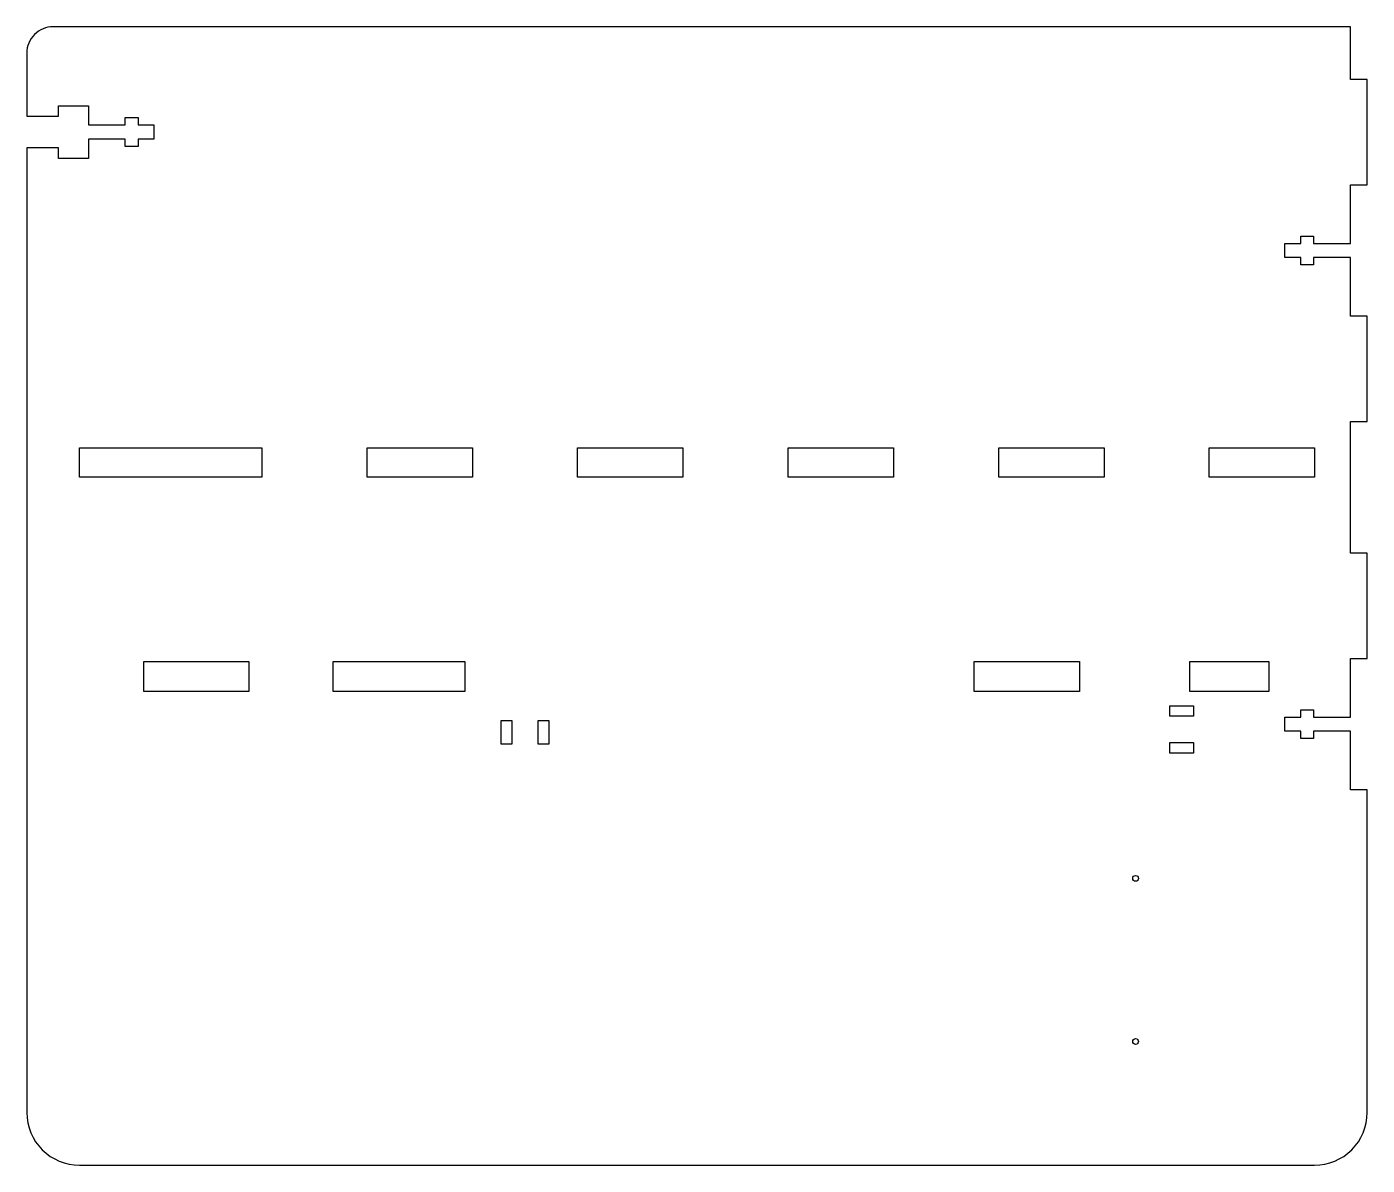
# Model space of a CAD drawing. Header units: millimetres. Extents: x -107 to 147, y -135 to 81.
import ezdxf

# ---------------------------------------------------------------- set-up
doc = ezdxf.new("R2010")
doc.units = ezdxf.units.MM
doc.layers.get('0').update_dxf_attribs({"linetype": 'CONTINUOUS'})

msp = doc.modelspace()

# ---------------------------------------------------------------- linework, layer by layer
msp.add_lwpolyline([(-102.16, 81.4, 0.414214), (-107.16, 76.4), (-107.16, 64.4), (-101.16, 64.4), (-101.16, 66.4), (-95.46, 66.4), (-95.46, 62.75), (-88.46, 62.75), (-88.46, 64.15), (-86.01, 64.15), (-86.01, 62.75), (-83.01, 62.75), (-83.01, 60.05), (-86.01, 60.05), (-86.01, 58.65), (-88.46, 58.65), (-88.46, 60.05), (-95.46, 60.05), (-95.46, 56.4), (-101.16, 56.4), (-101.16, 58.4), (-107.16, 58.4), (-107.16, -124.9, 0.414214), (-97.16, -134.9), (137.49, -134.9, 0.414214), (147.49, -124.9), (147.49, -63.6), (144.32, -63.6), (144.32, -52.45), (137.32, -52.45), (137.32, -53.85), (134.87, -53.85), (134.87, -52.45), (131.87, -52.45), (131.87, -49.75), (134.87, -49.75), (134.87, -48.35), (137.32, -48.35), (137.32, -49.75), (144.32, -49.75), (144.32, -38.6), (147.49, -38.6), (147.49, -18.6), (144.32, -18.6), (144.32, 6.4), (147.49, 6.4), (147.49, 26.4), (144.32, 26.4), (144.32, 37.55), (137.32, 37.55), (137.32, 36.15), (134.87, 36.15), (134.87, 37.55), (131.87, 37.55), (131.87, 40.25), (134.87, 40.25), (134.87, 41.65), (137.32, 41.65), (137.32, 40.25), (144.32, 40.25), (144.32, 51.4), (147.49, 51.4), (147.49, 71.4), (144.32, 71.4), (144.32, 81.4)], format="xyb", close=True)
for points in [[(-62.51, -4.2), (-97.16, -4.2), (-97.16, 1.4), (-62.51, 1.4)], [(-22.51, -4.2), (-42.51, -4.2), (-42.51, 1.4), (-22.51, 1.4)], [(17.49, -4.2), (-2.51, -4.2), (-2.51, 1.4), (17.49, 1.4)], [(57.49, -4.2), (37.49, -4.2), (37.49, 1.4), (57.49, 1.4)], [(97.49, -4.2), (77.49, -4.2), (77.49, 1.4), (97.49, 1.4)], [(137.49, -4.2), (117.49, -4.2), (117.49, 1.4), (137.49, 1.4)], [(-84.96, -44.9), (-84.96, -39.2), (-64.96, -39.2), (-64.96, -44.9)], [(-48.97, -44.9), (-48.97, -39.2), (-23.97, -39.2), (-23.97, -44.9)], [(72.82, -44.9), (72.82, -39.2), (92.82, -39.2), (92.82, -44.9)], [(113.82, -44.9), (113.82, -39.2), (128.82, -39.2), (128.82, -44.9)], [(110, -49.6), (110, -47.6), (114.5, -47.6), (114.5, -49.6)], [(-17.01, -54.9), (-17.01, -50.4), (-15.01, -50.4), (-15.01, -54.9)], [(-10.01, -54.9), (-10.01, -50.4), (-8.01, -50.4), (-8.01, -54.9)], [(110, -56.6), (110, -54.6), (114.5, -54.6), (114.5, -56.6)]]:
    msp.add_lwpolyline(points, close=True)
for centre in [(103.49, -80.4), (103.49, -111.4)]:
    msp.add_circle(centre, 0.55)

doc.saveas('drawing.dxf')
